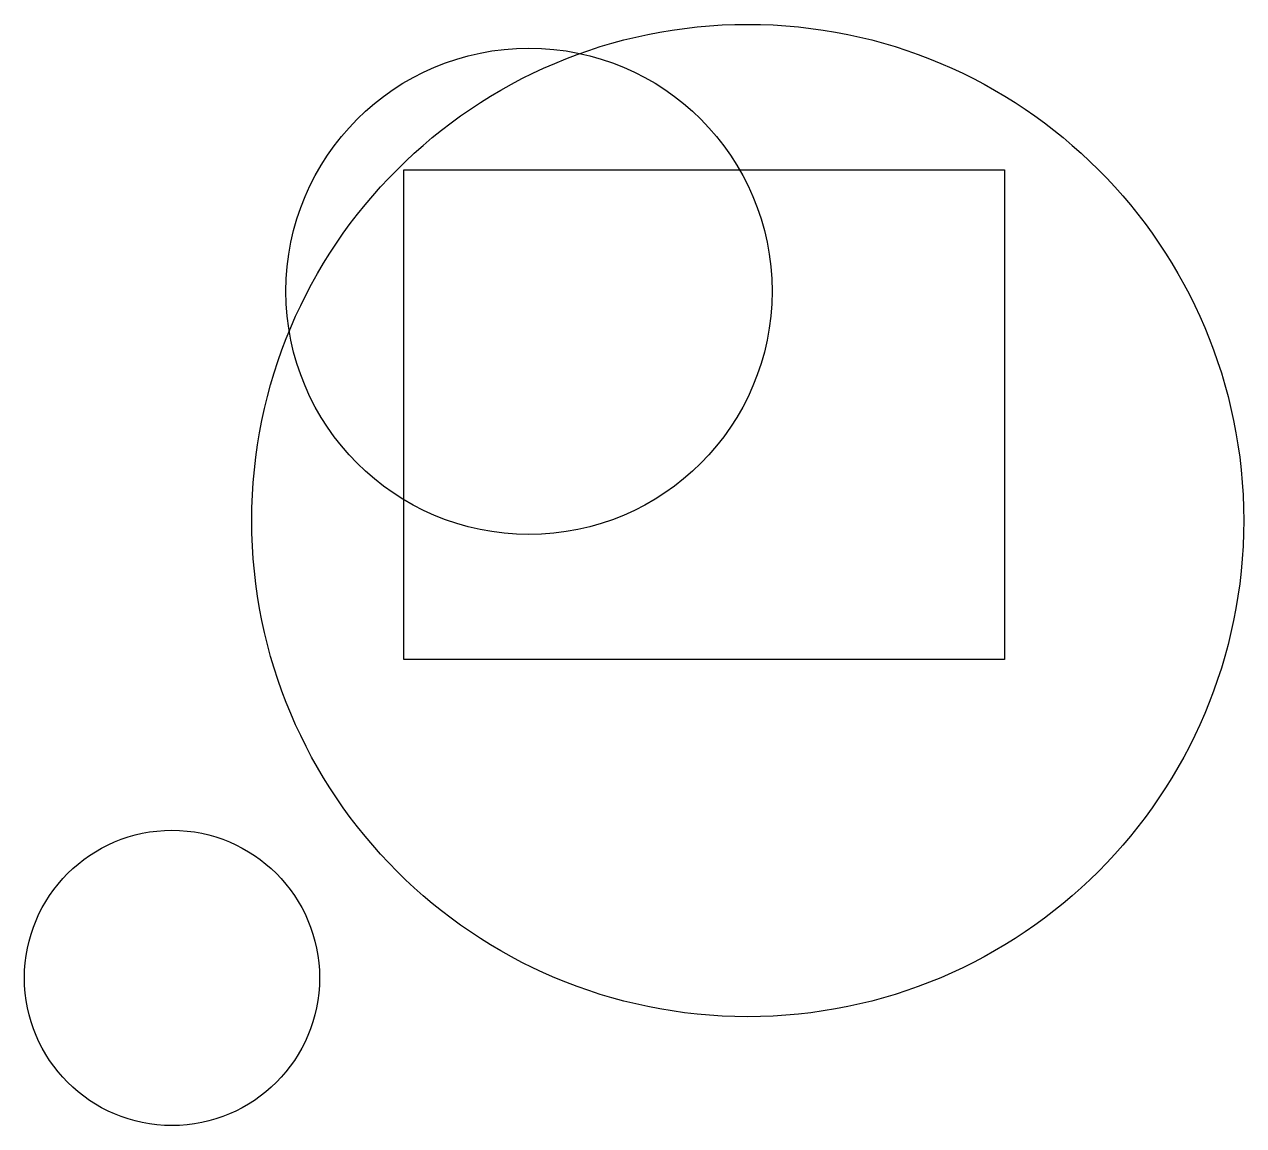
# Model space of a CAD drawing. Extents: x 147 to 1391, y 452 to 1575.
import ezdxf

# ---------------------------------------------------------------- set-up
doc = ezdxf.new("R2010")
doc.units = 0
doc.layers.get('0').update_dxf_attribs({"color": 140, "linetype": 'CONTINUOUS'})

msp = doc.modelspace()

# ---------------------------------------------------------------- linework, layer by layer
msp.add_lwpolyline([(534.6, 1426.9), (1147.2, 1426.9), (1147.2, 927.7), (534.6, 927.7), (534.6, 1426.9)], close=True)
for centre, radius in [((885.2, 1069.3), 505.8), ((662.1, 1303), 247.9), ((298, 603), 150.5)]:
    msp.add_circle(centre, radius)

doc.saveas('drawing.dxf')
